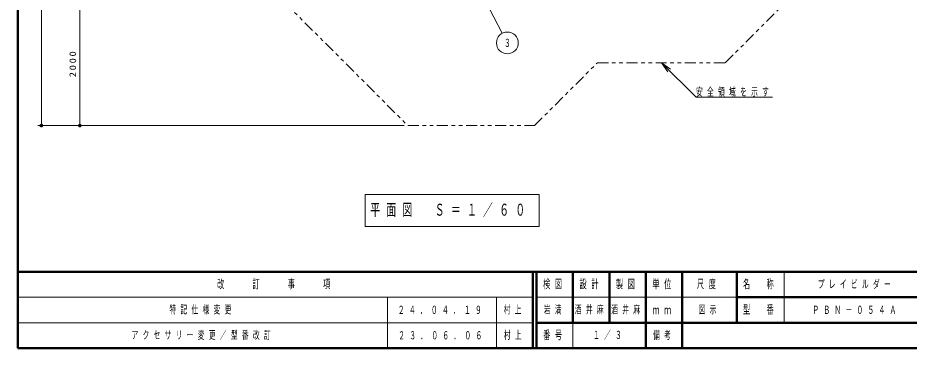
# Model space of a CAD drawing. Units: millimetres on the paper, scale 1:60. Extents: x -385 to 0, y -594 to 267.
# Drawn here: x -385 to -140.2, y 0 to 90.8 of the extents above; entities that cross this region are included whole.
import ezdxf
from ezdxf.enums import TextEntityAlignment as Align

# ---------------------------------------------------------------- set-up
doc = ezdxf.new("R2010")
doc.units = ezdxf.units.MM
doc.linetypes.add('USER3', pattern=[8, 3, -1, 1, -1, 1, -1])
doc.layers.add('LY_1', color=7, linetype='Continuous', lineweight=13)
doc.layers.add('LY_2', color=7, linetype='Continuous', lineweight=13)
doc.layers.add('LY_3', color=7, linetype='Continuous')
doc.styles.add('ＭＳ ゴシック', font='')
doc.styles.get('ＭＳ ゴシック').set_extended_font_data('MS Gothic')

# ---------------------------------------------------------------- blocks, each defined once
blk = doc.blocks.new('filled_dot')
at = {"color": 0, "linetype": 'Continuous', "lineweight": -2, "const_width": 1.25}
blk.add_lwpolyline([(-0.625, 0, 1), (0.625, 0, 1)], format="xyb", close=True, dxfattribs=at)

msp = doc.modelspace()

# ---------------------------------------------------------------- linework, layer by layer
at = {"layer": 'LY_1'}
for p, q in [((-378.526, 61.179), (-378.526, 224.228)), ((-367.968, 61.179), (-367.968, 94.512)), ((-251.911, 86.554), (-256.509, 95.364)), ((-206.455, 75.993), (-208.223, 78.468)), ((-208.223, 78.468), (-205.748, 76.7)), ((-208.223, 78.468), (-206.102, 76.346)), ((-208.223, 78.468), (-198.71, 68.955)), ((-198.71, 68.955), (-177.71, 68.955)), ((-278.865, 61.179), (-379.526, 61.179)), ((-289.593, 42.271), (-289.593, 33.471)), ((-241.793, 42.271), (-289.593, 42.271)), ((-241.793, 33.471), (-241.793, 42.271)), ((-289.593, 33.471), (-241.793, 33.471))]:
    msp.add_line(p, q, dxfattribs=at)
at = {"layer": 'LY_1', "linetype": 'USER3'}
msp.add_lwpolyline([(-252.084, 224.228), (-279.401, 224.228), (-307.724, 195.905), (-315.589, 195.905), (-332.744, 178.75), (-341.067, 178.75), (-358.936, 160.881), (-358.936, 135.611), (-341.067, 117.742), (-334.428, 117.742), (-277.865, 61.179), (-243.079, 61.179), (-225.79, 78.468), (-190.656, 78.468), (-167.999, 101.125), (-148.366, 101.125), (-130.952, 118.539), (-130.952, 161.068), (-148.366, 178.482), (-182.426, 178.482), (-196.792, 192.847), (-220.703, 192.847)], close=True, dxfattribs=at)
at = {"layer": 'LY_1'}
msp.add_circle((-250.523, 83.894), 3, dxfattribs=at)
at = {"layer": 'LY_2', "lineweight": 50}
for p, q in [((-385, 267), (-385, 0)), ((-385, 21), (0, 21)), ((-385, 0), (0, 0))]:
    msp.add_line(p, q, dxfattribs=at)
at = {"layer": 'LY_2', "color": 140, "lineweight": 50}
for p, q in [((-243.5, 21), (-243.5, 0)), ((-242.5, 21), (-242.5, 0)), ((-232.5, 21), (-232.5, 7)), ((-222.5, 21), (-222.5, 7)), ((-212.5, 21), (-212.5, 0)), ((-202.5, 21), (-202.5, 7)), ((-187.5, 21), (-187.5, 7)), ((-187.5, 14), (-70, 14)), ((-242.5, 7), (0, 7)), ((-202.5, 7), (-202.5, 0))]:
    msp.add_line(p, q, dxfattribs=at)
at = {"layer": 'LY_2'}
for p, q in [((-174.5, 21), (-174.5, 7)), ((-385, 14), (-243.5, 14)), ((-283.5, 14), (-283.5, 0)), ((-253.5, 14), (-253.5, 0)), ((-242.5, 14), (-187.5, 14)), ((-385, 7), (-243.5, 7)), ((-232.5, 7), (-232.5, 0))]:
    msp.add_line(p, q, dxfattribs=at)

# ---------------------------------------------------------------- block references
at = {"layer": 'LY_1', "xscale": 0.4, "yscale": 0.4, "rotation": 90}
for p in [(-378.526, 61.179), (-367.968, 61.179)]:
    msp.add_blockref('filled_dot', p, dxfattribs=at)

# ---------------------------------------------------------------- texts
at = {"layer": 'LY_1', "style": 'ＭＳ ゴシック', "width": 0.6}
msp.add_text('３', height=2.199, dxfattribs=at).set_placement((-250.523, 83.894), align=Align.MIDDLE_CENTER)
at = {"layer": 'LY_1', "insert": (-368.968, 78.269), "char_height": 1.833, "attachment_point": 8, "rotation": 90, "style": 'ＭＳ ゴシック'}
msp.add_mtext('\\T1.33;\\W1.15;2000', dxfattribs=at)
at = {"layer": 'LY_1', "style": 'ＭＳ ゴシック'}
for s, insert, char_height, attachment_point in [('\\T1.64;\\W0.6;安全領域を示す', (-198.71, 69.105), 2.199, 7), ('\\T1.64;\\W0.6;平面図\u3000Ｓ＝１／６０', (-288.193, 37.871), 3.299, 4), ('\\T1.64;\\W0.6;プレイビルダー', (-165.25, 17.5), 2.199, 4), ('\\T1.64;\\W0.6;特記仕様変更', (-334.25, 10.5), 2.199, 5), ('\\T1.64;\\W0.6;２４．０４．１９', (-268.5, 10.5), 2.199, 5), ('\\T1.64;\\W0.6;村上', (-248.5, 10.5), 2.199, 5), ('\\T1.64;\\W0.6;岩満', (-240.5, 10.5), 2.199, 4), ('\\T1.64;\\W0.6;酒井麻', (-232, 10.5), 2.199, 4), ('\\T1.64;\\W0.6;酒井麻', (-222, 10.5), 2.199, 4), ('\\T1.64;\\W0.6;ＰＢＮ－０５４Ａ', (-166.75, 10.5), 2.199, 4), ('\\T1.64;\\W0.6;アクセサリー変更／型番改訂', (-353.75, 3.5), 2.199, 4), ('\\T1.64;\\W0.6;村上', (-251.5, 3.5), 2.199, 4), ('\\T1.64;\\W0.6;２３．０６．０６', (-280.5, 3.5), 2.199, 4)]:
    msp.add_mtext(s, dxfattribs=dict(at, insert=insert, char_height=char_height, attachment_point=attachment_point))
at = {"layer": 'LY_2', "attachment_point": 4, "style": 'ＭＳ ゴシック'}
for s, insert, char_height in [('\\T1.64;\\W0.6;改\u3000\u3000訂\u3000\u3000事\u3000\u3000項', (-330.25, 17.5), 2.346), ('\\T1.64;\\W0.6;検図', (-240.7, 17.5), 2.346), ('\\T1.64;\\W0.6;設計', (-230.7, 17.5), 2.346), ('\\T1.64;\\W0.6;製図', (-220.7, 17.5), 2.346), ('\\T1.64;\\W0.6;単位', (-210.7, 17.5), 2.346), ('\\T1.64;\\W0.6;尺度', (-198.45, 17.5), 2.346), ('\\T1.64;\\W0.6;名\u3000称', (-185.8, 17.5), 2.346), ('\\T1.64;\\W0.6;ｍｍ', (-210.7, 10.5), 2.346), ('\\T1.64;\\W0.6;型\u3000番', (-185.8, 10.5), 2.346), ('\\T1.64;\\W0.6;番号', (-240.7, 3.5), 2.346), ('\\T1.64;\\W0.6;備考', (-210.5, 3.5), 2.199)]:
    msp.add_mtext(s, dxfattribs=dict(at, insert=insert, char_height=char_height))
at = {"layer": 'LY_3', "char_height": 2.199, "attachment_point": 4, "style": 'ＭＳ ゴシック'}
for s, insert in [('\\T1.64;\\W0.6;図示', (-198, 10.5)), ('\\T1.64;\\W0.6;１／３', (-227, 3.5))]:
    msp.add_mtext(s, dxfattribs=dict(at, insert=insert))

doc.saveas('drawing.dxf')
